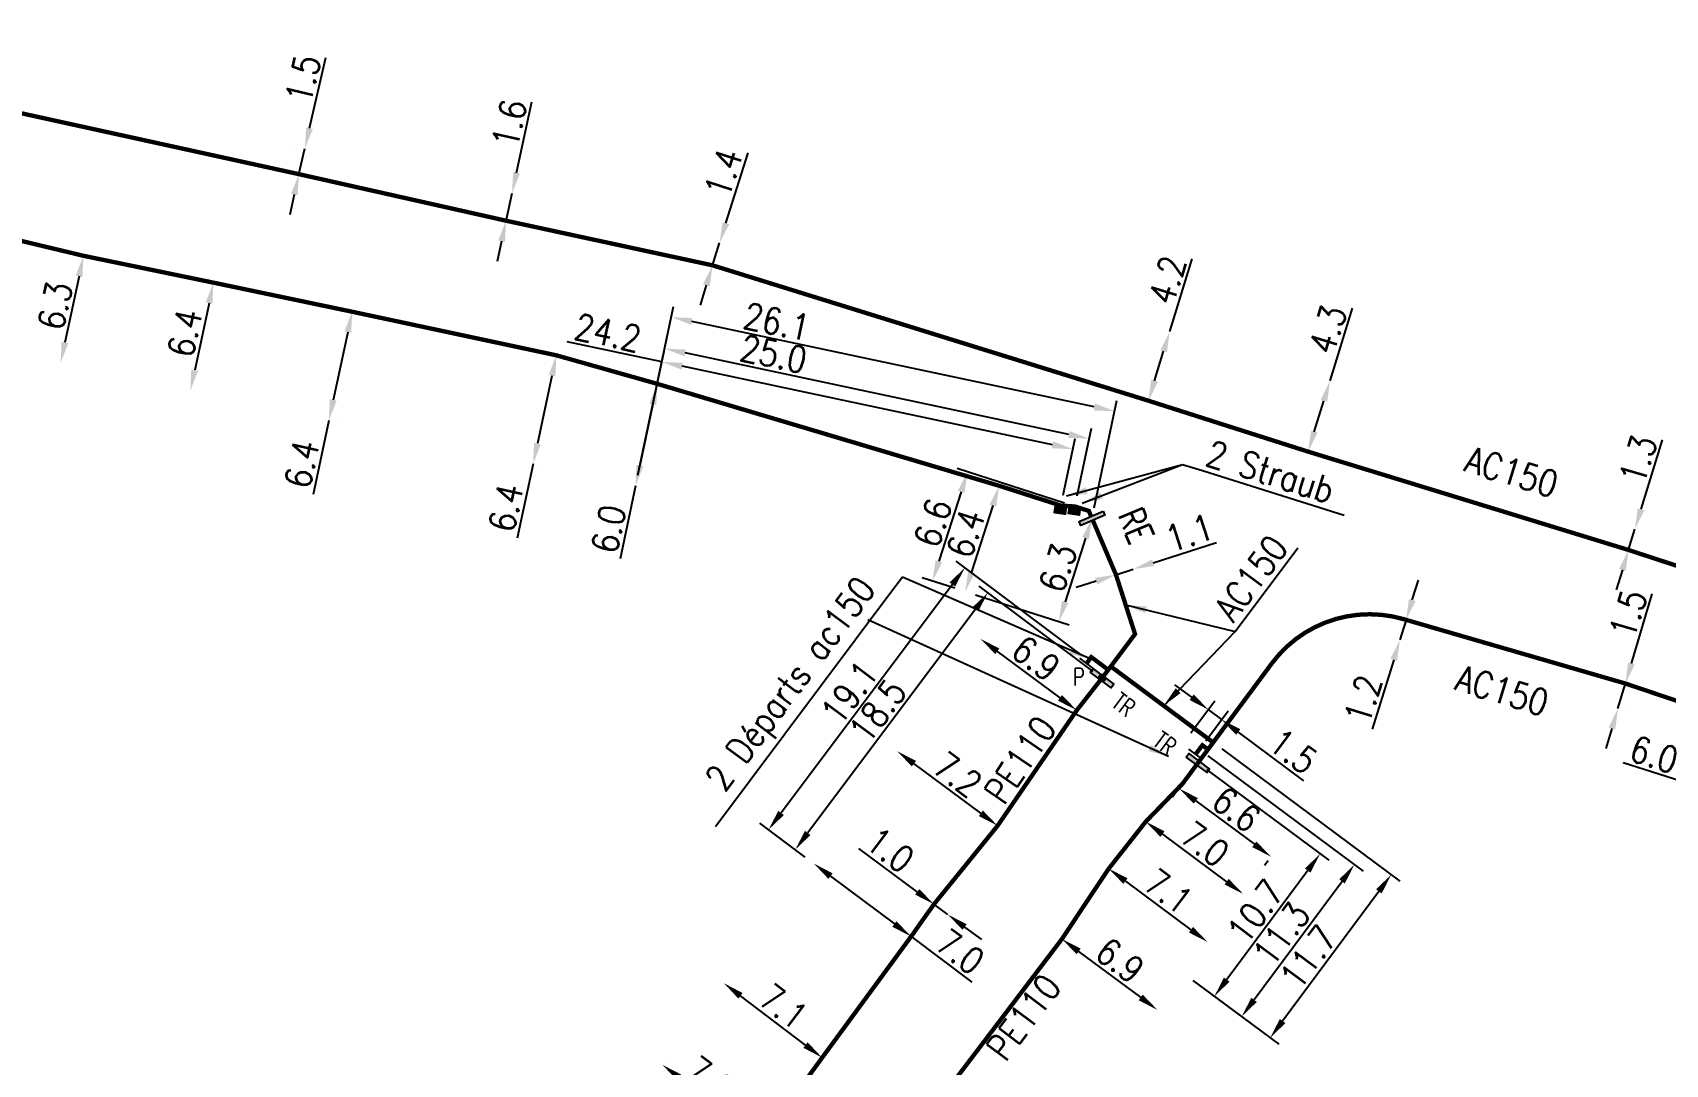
# Model space of a CAD drawing. Header units: millimetres. Extents: x 155997 to 157006, y 121209 to 122008.
# Drawn here: x 156107.5 to 156201.6, y 121775.2 to 121834.6 of the extents above; entities that cross this region are included whole.
import ezdxf
from ezdxf.enums import TextEntityAlignment as Align

# ---------------------------------------------------------------- set-up
doc = ezdxf.new("R2010")
doc.units = ezdxf.units.MM
doc.linetypes.add('L_25_AP', pattern=[2000, 1000, 1000])
doc.linetypes.add('L_25_PE', pattern=[2000, 1000, 1000])
doc.layers.get('0').update_dxf_attribs({"linetype": 'CONTINUOUS'})
for name, color, linetype in [('L_150', 1, 'CONTINUOUS'), ('L_300', 7, 'CONTINUOUS'), ('L_340', 7, 'CONTINUOUS')]:
    doc.layers.add(name, color=color, linetype=linetype)
doc.styles.add('G_ROMANS', font='ROMANS.SHX', dxfattribs={"width": 0.75})
doc.styles.get("Standard").update_dxf_attribs({"font": 'romans.shx', "width": 0.85})
doc.dimstyles.get("Standard").update_dxf_attribs({"dimtxt": 1.5, "dimasz": 1.2, "dimexe": 0.625, "dimexo": 0.625, "dimgap": 0.25, "dimtad": 1, "dimdec": 1, "dimzin": 0, "dimdsep": 46, "dimtxsty": 'Standard', "dimcen": -0.5, "dimadec": 0, "dimazin": 0, "dimtfac": 1, "dimtdec": 1, "dimtmove": 0, "dimatfit": 3, "dimfxl": 0, "dimtolj": 1, "dimtzin": 0, "dimarcsym": 0})

# ---------------------------------------------------------------- blocks, each defined once
blk = doc.blocks.new('*D1060')
at = {"layer": 'L_150', "color": 0, "linetype": 'Continuous', "lineweight": -2, "transparency": 16777216}
for p, q in [((156200.17, 121807.182), (156201.4, 121811.187)), ((156199.451, 121804.84), (156199.818, 121806.035)), ((156198.854, 121805.024), (156198.854, 121805.024)), ((156199.099, 121803.693), (156198.747, 121802.546))]:
    blk.add_line(p, q, dxfattribs=at)
at = {"layer": 'L_150', "color": 0, "linetype": 'Continuous', "transparency": 16777216}
for points in [[(156199.979, 121807.241), (156200.361, 121807.124), (156199.818, 121806.035)], [(156198.908, 121803.752), (156199.29, 121803.634), (156199.451, 121804.84)]]:
    blk.add_solid(points, dxfattribs=at)
at = {"layer": 'L_150', "color": 0, "linetype": 'Continuous', "transparency": 16777216, "insert": (156200.005, 121810.052), "char_height": 1.5, "attachment_point": 5, "rotation": 72.93272}
blk.add_mtext('\\A1;1.3', dxfattribs=at)
blk = doc.blocks.new('*D1063')
at = {"layer": 'L_150', "color": 0, "linetype": 'Continuous', "lineweight": -2, "transparency": 16777216}
for p, q in [((156209.861, 121792.948), (156208.6, 121788.943)), ((156203.256, 121791.28), (156199.144, 121792.574)), ((156202.805, 121789.849), (156203.443, 121791.876)), ((156207.643, 121789.899), (156204.4, 121790.92))]:
    blk.add_line(p, q, dxfattribs=at)
at = {"layer": 'L_150', "color": 0, "linetype": 'Continuous', "transparency": 16777216}
for points in [[(156204.46, 121791.111), (156204.34, 121790.729), (156203.256, 121791.28)], [(156207.703, 121790.09), (156207.583, 121789.708), (156208.788, 121789.539)]]:
    blk.add_solid(points, dxfattribs=at)
at = {"layer": 'L_150', "color": 0, "linetype": 'Continuous', "transparency": 16777216, "insert": (156200.928, 121793.061), "char_height": 1.5, "attachment_point": 5, "rotation": 342.5272}
blk.add_mtext('\\A1;6.0', dxfattribs=at)
blk = doc.blocks.new('*D1066')
at = {"layer": 'L_150', "color": 0, "linetype": 'Continuous', "lineweight": -2, "transparency": 16777216}
for p, q in [((156199.616, 121798.299), (156200.82, 121802.311)), ((156198.84, 121795.713), (156199.271, 121797.15)), ((156199.869, 121796.97), (156199.869, 121796.97)), ((156199.438, 121795.533), (156199.438, 121795.533)), ((156198.495, 121794.564), (156198.15, 121793.414))]:
    blk.add_line(p, q, dxfattribs=at)
at = {"layer": 'L_150', "color": 0, "linetype": 'Continuous', "transparency": 16777216}
for points in [[(156199.424, 121798.356), (156199.807, 121798.241), (156199.271, 121797.15)], [(156198.303, 121794.621), (156198.686, 121794.506), (156198.84, 121795.713)]]:
    blk.add_solid(points, dxfattribs=at)
at = {"layer": 'L_150', "color": 0, "linetype": 'Continuous', "transparency": 16777216, "insert": (156199.433, 121801.167), "char_height": 1.5, "attachment_point": 5, "rotation": 73.29362}
blk.add_mtext('\\A1;1.5', dxfattribs=at)
blk = doc.blocks.new('*D1067')
at = {"layer": 'L_150', "color": 0, "linetype": 'Continuous', "lineweight": -2, "transparency": 16777216}
blk.add_line((156162.842, 121807.393), (156161.619, 121803.584), dxfattribs=at)
at = {"layer": 'L_150', "color": 0, "linetype": 'Continuous', "transparency": 16777216}
for points in [[(156162.652, 121807.454), (156163.033, 121807.332), (156163.209, 121808.535)], [(156161.429, 121803.645), (156161.81, 121803.523), (156161.252, 121802.442)]]:
    blk.add_solid(points, dxfattribs=at)
at = {"layer": 'L_150', "color": 0, "linetype": 'Continuous', "transparency": 16777216, "insert": (156161.279, 121805.794), "char_height": 1.5, "attachment_point": 5, "rotation": 72.1983}
blk.add_mtext('\\A1;6.4', dxfattribs=at)
blk = doc.blocks.new('*D1068')
at = {"layer": 'L_150', "color": 0, "linetype": 'Continuous', "lineweight": -2, "transparency": 16777216}
for p, q in [((156186.997, 121801.961), (156187.353, 121803.107)), ((156186.641, 121800.815), (156186.285, 121799.669)), ((156185.929, 121798.523), (156184.686, 121794.523))]:
    blk.add_line(p, q, dxfattribs=at)
at = {"layer": 'L_150', "color": 0, "linetype": 'Continuous', "transparency": 16777216}
for points in [[(156186.806, 121802.021), (156187.188, 121801.902), (156186.641, 121800.815)], [(156185.738, 121798.583), (156186.12, 121798.464), (156186.285, 121799.669)]]:
    blk.add_solid(points, dxfattribs=at)
at = {"layer": 'L_150', "color": 0, "linetype": 'Continuous', "transparency": 16777216, "insert": (156184.174, 121796.247), "char_height": 1.5, "attachment_point": 5, "rotation": 72.74143}
blk.add_mtext('\\A1;1.2', dxfattribs=at)
blk = doc.blocks.new('*D1069')
at = {"layer": 'L_340', "color": 0, "linetype": 'Continuous', "lineweight": -2, "transparency": 16777216}
for p, q in [((156166.976, 121807.536), (156160.789, 121809.523)), ((156161.017, 121808.189), (156159.733, 121804.19)), ((156160.657, 121802.633), (156158.771, 121803.239))]:
    blk.add_line(p, q, dxfattribs=at)
at = {"layer": 'L_340', "color": 0, "linetype": 'Continuous', "transparency": 16777216}
for points in [[(156160.827, 121808.25), (156161.207, 121808.128), (156161.384, 121809.332)], [(156159.542, 121804.251), (156159.923, 121804.129), (156159.366, 121803.048)]]:
    blk.add_solid(points, dxfattribs=at)
at = {"layer": 'L_340', "color": 0, "linetype": 'Continuous', "transparency": 16777216, "insert": (156159.392, 121806.4), "char_height": 1.5, "attachment_point": 5, "rotation": 72.1983}
blk.add_mtext('\\A1;6.6', dxfattribs=at)
blk = doc.blocks.new('*D1070')
at = {"layer": 'L_340', "color": 0, "linetype": 'Continuous', "lineweight": -2, "transparency": 16777216}
for p, q in [((156168.184, 121805.52), (156167.007, 121801.855)), ((156161.848, 121802.251), (156167.235, 121800.521))]:
    blk.add_line(p, q, dxfattribs=at)
at = {"layer": 'L_340', "color": 0, "linetype": 'Continuous', "transparency": 16777216}
for points in [[(156167.993, 121805.581), (156168.374, 121805.459), (156168.55, 121806.663)], [(156166.816, 121801.916), (156167.197, 121801.793), (156166.64, 121800.712)]]:
    blk.add_solid(points, dxfattribs=at)
at = {"layer": 'L_340', "color": 0, "linetype": 'Continuous', "transparency": 16777216, "insert": (156166.584, 121803.808), "char_height": 1.5, "attachment_point": 5, "rotation": 72.1983}
blk.add_mtext('\\A1;6.3', dxfattribs=at)
blk = doc.blocks.new('L_340_20')
at = {"linetype": 'Continuous'}
blk.add_hatch(color=0, dxfattribs=at).paths.add_polyline_path([(0.125, 0.75), (-0.125, 0.75), (-0.125, -0.75), (0.125, -0.75)])
at = {"color": 0, "linetype": 'Continuous'}
blk.add_lwpolyline([(-0.125, 0.75), (0.125, 0.75), (0.125, -0.75), (-0.125, -0.75)], close=True, dxfattribs=at)
at = {"color": 0, "linetype": 'Continuous', "width": 0.75}
for tag, height, flags, p in [('RE', 1, 8, (0, 1.867)), ('DEF_LEG', 1.2, 3, (0, -5)), ('DEF_COUP', 1.2, 3, (0, -7.5)), ('DEF_TYPE', 1.2, 3, (0, -10))]:
    blk.add_attdef(tag, text='', height=height, dxfattribs=dict(at, flags=flags)).set_placement(p, align=Align.MIDDLE)
blk = doc.blocks.new('*D1071')
at = {"layer": 'L_150', "color": 0, "linetype": 'Continuous', "lineweight": -2, "transparency": 16777216}
for p, q in [((156143.264, 121813.233), (156142.516, 121809.712)), ((156142.267, 121808.538), (156141.372, 121804.321))]:
    blk.add_line(p, q, dxfattribs=at)
at = {"layer": 'L_150', "color": 0, "linetype": 'Continuous', "transparency": 16777216}
for points in [[(156143.068, 121813.275), (156143.459, 121813.192), (156143.513, 121814.407)], [(156142.321, 121809.753), (156142.712, 121809.67), (156142.267, 121808.538)]]:
    blk.add_solid(points, dxfattribs=at)
at = {"layer": 'L_150', "color": 0, "linetype": 'Continuous', "transparency": 16777216, "insert": (156140.717, 121806.05), "char_height": 1.5, "attachment_point": 5, "rotation": 78.01529}
blk.add_mtext('\\A1;6.0', dxfattribs=at)
blk = doc.blocks.new('*D1072')
at = {"layer": 'L_150', "color": 0, "linetype": 'Continuous', "lineweight": -2, "transparency": 16777216}
for p, q in [((156138.313, 121815.919), (156138.313, 121815.919)), ((156137.45, 121814.876), (156136.613, 121810.965)), ((156136.362, 121809.792), (156135.447, 121805.517)), ((156136.973, 121809.661), (156136.973, 121809.661))]:
    blk.add_line(p, q, dxfattribs=at)
at = {"layer": 'L_150', "color": 0, "linetype": 'Continuous', "transparency": 16777216}
for points in [[(156137.255, 121814.918), (156137.646, 121814.835), (156137.702, 121816.05)], [(156136.418, 121811.007), (156136.809, 121810.923), (156136.362, 121809.792)]]:
    blk.add_solid(points, dxfattribs=at)
at = {"layer": 'L_150', "color": 0, "linetype": 'Continuous', "transparency": 16777216, "insert": (156134.801, 121807.277), "char_height": 1.5, "attachment_point": 5, "rotation": 77.91865}
blk.add_mtext('\\A1;6.4', dxfattribs=at)
blk = doc.blocks.new('*D1073')
at = {"layer": 'L_150', "color": 0, "linetype": 'Continuous', "lineweight": -2, "transparency": 16777216}
for p, q in [((156126.553, 121818.429), (156126.553, 121818.429)), ((156125.691, 121817.386), (156124.854, 121813.475)), ((156124.603, 121812.301), (156123.688, 121808.027)), ((156125.214, 121812.171), (156125.214, 121812.171))]:
    blk.add_line(p, q, dxfattribs=at)
at = {"layer": 'L_150', "color": 0, "linetype": 'Continuous', "transparency": 16777216}
for points in [[(156125.495, 121817.428), (156125.886, 121817.344), (156125.942, 121818.56)], [(156124.658, 121813.517), (156125.049, 121813.433), (156124.603, 121812.301)]]:
    blk.add_solid(points, dxfattribs=at)
at = {"layer": 'L_150', "color": 0, "linetype": 'Continuous', "transparency": 16777216, "insert": (156123.042, 121809.787), "char_height": 1.5, "attachment_point": 5, "rotation": 77.92145}
blk.add_mtext('\\A1;6.4', dxfattribs=at)
blk = doc.blocks.new('*D1074')
at = {"layer": 'L_150', "color": 0, "linetype": 'Continuous', "lineweight": -2, "transparency": 16777216}
blk.add_line((156117.701, 121819.062), (156116.875, 121815.199), dxfattribs=at)
at = {"layer": 'L_150', "color": 0, "linetype": 'Continuous', "transparency": 16777216}
for points in [[(156117.506, 121819.103), (156117.897, 121819.02), (156117.952, 121820.235)], [(156116.679, 121815.241), (156117.07, 121815.157), (156116.623, 121814.026)]]:
    blk.add_solid(points, dxfattribs=at)
at = {"layer": 'L_150', "color": 0, "linetype": 'Continuous', "transparency": 16777216, "insert": (156116.31, 121817.34), "char_height": 1.5, "attachment_point": 5, "rotation": 77.91925}
blk.add_mtext('\\A1;6.4', dxfattribs=at)
blk = doc.blocks.new('*D1076')
at = {"layer": 'L_150', "color": 0, "linetype": 'Continuous', "lineweight": -2, "transparency": 16777216}
blk.add_line((156110.217, 121820.607), (156109.403, 121816.793), dxfattribs=at)
at = {"layer": 'L_150', "color": 0, "linetype": 'Continuous', "transparency": 16777216}
for points in [[(156110.021, 121820.649), (156110.412, 121820.566), (156110.467, 121821.781)], [(156109.207, 121816.835), (156109.598, 121816.752), (156109.152, 121815.62)]]:
    blk.add_solid(points, dxfattribs=at)
at = {"layer": 'L_150', "color": 0, "linetype": 'Continuous', "transparency": 16777216, "insert": (156108.832, 121818.909), "char_height": 1.5, "attachment_point": 5, "rotation": 77.95331}
blk.add_mtext('\\A1;6.3', dxfattribs=at)
blk = doc.blocks.new('*D1122')
at = {"layer": 'L_150', "color": 0, "linetype": 'Continuous', "lineweight": -2, "transparency": 16777216}
for p, q in [((156153.492, 121786.061), (156157.173, 121783.302)), ((156158.133, 121782.582), (156161.63, 121779.96))]:
    blk.add_line(p, q, dxfattribs=at)
at = {"layer": 'L_150', "color": 0, "linetype": 'Continuous', "transparency": 16777216}
for points in [[(156153.612, 121786.221), (156153.372, 121785.901), (156152.532, 121786.781)], [(156157.293, 121783.462), (156157.053, 121783.142), (156158.133, 121782.582)]]:
    blk.add_solid(points, dxfattribs=at)
at = {"layer": 'L_150', "color": 0, "linetype": 'Continuous', "transparency": 16777216, "insert": (156160.961, 121781.711), "char_height": 1.5, "attachment_point": 5, "rotation": 323.14042}
blk.add_mtext('\\A1;7.0', dxfattribs=at)
blk = doc.blocks.new('*D1123')
at = {"layer": 'L_150', "color": 0, "linetype": 'Continuous', "lineweight": -2, "transparency": 16777216}
blk.add_line((156162.151, 121789.675), (156158.296, 121792.535), dxfattribs=at)
at = {"layer": 'L_150', "color": 0, "linetype": 'Continuous', "transparency": 16777216}
for points in [[(156158.415, 121792.696), (156158.177, 121792.375), (156157.332, 121793.25)], [(156162.27, 121789.836), (156162.032, 121789.515), (156163.114, 121788.96)]]:
    blk.add_solid(points, dxfattribs=at)
at = {"layer": 'L_150', "color": 0, "linetype": 'Continuous', "transparency": 16777216, "insert": (156160.819, 121791.908), "char_height": 1.5, "attachment_point": 5, "rotation": 323.42519}
blk.add_mtext('\\A1;7.2', dxfattribs=at)
blk = doc.blocks.new('*D1124')
at = {"layer": 'L_150', "color": 0, "linetype": 'Continuous', "lineweight": -2, "transparency": 16777216}
blk.add_line((156167.782, 121781.723), (156171.355, 121779.07), dxfattribs=at)
at = {"layer": 'L_150', "color": 0, "linetype": 'Continuous', "transparency": 16777216}
for points in [[(156167.902, 121781.883), (156167.663, 121781.562), (156166.819, 121782.438)], [(156171.475, 121779.231), (156171.236, 121778.909), (156172.319, 121778.355)]]:
    blk.add_solid(points, dxfattribs=at)
at = {"layer": 'L_150', "color": 0, "linetype": 'Continuous', "transparency": 16777216, "insert": (156170.165, 121781.199), "char_height": 1.5, "attachment_point": 5, "rotation": 323.41072}
blk.add_mtext('\\A1;6.9', dxfattribs=at)
blk = doc.blocks.new('*D1133')
at = {"layer": 'L_150', "color": 0, "linetype": 'Continuous', "lineweight": -2, "transparency": 16777216}
blk.add_line((156170.477, 121785.773), (156174.252, 121782.972), dxfattribs=at)
at = {"layer": 'L_150', "color": 0, "linetype": 'Continuous', "transparency": 16777216}
for points in [[(156170.597, 121785.934), (156170.358, 121785.613), (156169.514, 121786.488)], [(156174.371, 121783.133), (156174.133, 121782.812), (156175.215, 121782.257)]]:
    blk.add_solid(points, dxfattribs=at)
at = {"layer": 'L_150', "color": 0, "linetype": 'Continuous', "transparency": 16777216, "insert": (156172.961, 121785.176), "char_height": 1.5, "attachment_point": 5, "rotation": 323.42235}
blk.add_mtext('\\A1;7.1', dxfattribs=at)
blk = doc.blocks.new('*D1134')
at = {"layer": 'L_340', "color": 0, "linetype": 'Continuous', "lineweight": -2, "transparency": 16777216}
for p, q in [((156175.15, 121792.196), (156182.191, 121786.971)), ((156180.974, 121786.38), (156176.313, 121780.1)), ((156174.36, 121780.055), (156176.1, 121778.764))]:
    blk.add_line(p, q, dxfattribs=at)
at = {"layer": 'L_340', "color": 0, "linetype": 'Continuous', "transparency": 16777216}
for points in [[(156180.813, 121786.499), (156181.134, 121786.261), (156181.689, 121787.343)], [(156176.152, 121780.219), (156176.473, 121779.981), (156175.598, 121779.136)]]:
    blk.add_solid(points, dxfattribs=at)
at = {"layer": 'L_340', "color": 0, "linetype": 'Continuous', "transparency": 16777216, "insert": (156177.983, 121784.028), "char_height": 1.5, "attachment_point": 5, "rotation": 53.41658}
blk.add_mtext('\\A1;10.7', dxfattribs=at)
blk = doc.blocks.new('*D1135')
at = {"layer": 'L_150', "color": 0, "linetype": 'Continuous', "lineweight": -2, "transparency": 16777216}
blk.add_line((156166.71, 121796.323), (156163.096, 121799.005), dxfattribs=at)
at = {"layer": 'L_150', "color": 0, "linetype": 'Continuous', "transparency": 16777216}
for points in [[(156163.215, 121799.165), (156162.977, 121798.844), (156162.133, 121799.72)], [(156166.829, 121796.484), (156166.591, 121796.163), (156167.674, 121795.608)]]:
    blk.add_solid(points, dxfattribs=at)
at = {"layer": 'L_150', "color": 0, "linetype": 'Continuous', "transparency": 16777216, "insert": (156165.327, 121798.595), "char_height": 1.5, "attachment_point": 5, "rotation": 323.42519}
blk.add_mtext('\\A1;6.9', dxfattribs=at)
blk = doc.blocks.new('*D1136')
at = {"layer": 'L_340', "color": 0, "linetype": 'Continuous', "lineweight": -2, "transparency": 16777216}
for p, q in [((156168.628, 121797.835), (156162.059, 121802.76)), ((156161.839, 121801.425), (156152.181, 121788.543)), ((156152.032, 121787.156), (156150.961, 121787.958))]:
    blk.add_line(p, q, dxfattribs=at)
at = {"layer": 'L_340', "color": 0, "linetype": 'Continuous', "transparency": 16777216}
for points in [[(156161.679, 121801.545), (156161.999, 121801.305), (156162.559, 121802.385)], [(156152.021, 121788.663), (156152.341, 121788.424), (156151.462, 121787.583)]]:
    blk.add_solid(points, dxfattribs=at)
at = {"layer": 'L_340', "color": 0, "linetype": 'Continuous', "transparency": 16777216, "insert": (156156.21, 121795.584), "char_height": 1.5, "attachment_point": 5, "rotation": 53.14042}
blk.add_mtext('\\A1;18.5', dxfattribs=at)
blk = doc.blocks.new('*D1137')
at = {"layer": 'L_150', "color": 0, "linetype": 'Continuous', "lineweight": -2, "transparency": 16777216}
for p, q in [((156158.486, 121785.155), (156155.124, 121787.654)), ((156160.252, 121783.843), (156159.449, 121784.439)), ((156161.215, 121783.127), (156162.178, 121782.411))]:
    blk.add_line(p, q, dxfattribs=at)
at = {"layer": 'L_150', "color": 0, "linetype": 'Continuous', "transparency": 16777216}
for points in [[(156158.606, 121785.315), (156158.367, 121784.994), (156159.449, 121784.439)], [(156161.334, 121783.287), (156161.096, 121782.966), (156160.252, 121783.843)]]:
    blk.add_solid(points, dxfattribs=at)
at = {"layer": 'L_150', "color": 0, "linetype": 'Continuous', "transparency": 16777216, "insert": (156156.92, 121787.565), "char_height": 1.5, "attachment_point": 5, "rotation": 323.37677}
blk.add_mtext('\\A1;1.0', dxfattribs=at)
blk = doc.blocks.new('*D1138')
at = {"layer": 'L_150', "color": 0, "linetype": 'Continuous', "lineweight": -2, "transparency": 16777216}
for p, q in [((156176.032, 121793.384), (156186.289, 121785.771)), ((156185.072, 121785.18), (156179.529, 121777.713)), ((156174.36, 121780.055), (156179.316, 121776.376))]:
    blk.add_line(p, q, dxfattribs=at)
at = {"layer": 'L_150', "color": 0, "linetype": 'Continuous', "transparency": 16777216}
for points in [[(156184.912, 121785.3), (156185.233, 121785.061), (156185.787, 121786.144)], [(156179.369, 121777.832), (156179.69, 121777.593), (156178.814, 121776.749)]]:
    blk.add_solid(points, dxfattribs=at)
at = {"layer": 'L_150', "color": 0, "linetype": 'Continuous', "transparency": 16777216, "insert": (156181.018, 121781.397), "char_height": 1.5, "attachment_point": 5, "rotation": 53.41658}
blk.add_mtext('\\A1;11.7', dxfattribs=at)
blk = doc.blocks.new('L_340_19')
at = {"linetype": 'Continuous'}
blk.add_hatch(color=0, dxfattribs=at).paths.add_polyline_path([(0.125, 0.75), (-0.125, 0.75), (-0.125, -0.75), (0.125, -0.75)])
at = {"color": 0, "linetype": 'Continuous'}
blk.add_lwpolyline([(-0.125, 0.75), (0.125, 0.75), (0.125, -0.75), (-0.125, -0.75)], close=True, dxfattribs=at)
at = {"color": 0, "linetype": 'Continuous', "width": 0.75}
for tag, height, flags, p in [('TR', 1, 8, (0, 1.981)), ('DEF_LEG', 1.2, 3, (0, -5)), ('DEF_COUP', 1.2, 3, (0, -7.5)), ('DEF_TYPE', 1.2, 3, (0, -10))]:
    blk.add_attdef(tag, text='', height=height, dxfattribs=dict(at, flags=flags)).set_placement(p, align=Align.MIDDLE)
blk = doc.blocks.new('*D1140')
at = {"layer": 'L_340', "color": 0, "linetype": 'Continuous', "lineweight": -2, "transparency": 16777216}
for p, q in [((156167.861, 121798.844), (156160.73, 121804.19)), ((156160.51, 121802.855), (156150.644, 121789.696)), ((156152.032, 121787.156), (156149.425, 121789.111))]:
    blk.add_line(p, q, dxfattribs=at)
at = {"layer": 'L_340', "color": 0, "linetype": 'Continuous', "transparency": 16777216}
for points in [[(156160.35, 121802.975), (156160.67, 121802.735), (156161.23, 121803.815)], [(156150.484, 121789.816), (156150.804, 121789.576), (156149.925, 121788.736)]]:
    blk.add_solid(points, dxfattribs=at)
at = {"layer": 'L_340', "color": 0, "linetype": 'Continuous', "transparency": 16777216, "insert": (156154.595, 121796.633), "char_height": 1.5, "attachment_point": 5, "rotation": 53.14042}
blk.add_mtext('\\A1;19.1', dxfattribs=at)
blk = doc.blocks.new('L_340_07')
at = {"color": 0, "linetype": 'Continuous', "const_width": 0.25, "flags": 128}
blk.add_lwpolyline([(0, 0), (0.35, 0)], dxfattribs=at)
at = {"color": 0, "linetype": 'Continuous', "flags": 128}
blk.add_lwpolyline([(0.35, -0.5), (0.35, 0.5)], dxfattribs=at)
at = {"color": 0, "linetype": 'Continuous', "width": 0.75, "flags": 3}
for tag, p in [('DEF_LEG', (0.723, -3.465)), ('DEF_COUP', (0.723, -5.965)), ('DEF_TYPE', (0.723, -8.465))]:
    blk.add_attdef(tag, text='', height=1.2, dxfattribs=at).set_placement(p, align=Align.MIDDLE)
blk = doc.blocks.new('*D1142')
at = {"layer": 'L_340', "color": 0, "linetype": 'Continuous', "lineweight": -2, "transparency": 16777216}
for p, q in [((156175.229, 121792.983), (156184.168, 121786.349)), ((156182.951, 121785.758), (156177.885, 121778.933)), ((156174.36, 121780.055), (156177.672, 121777.597))]:
    blk.add_line(p, q, dxfattribs=at)
at = {"layer": 'L_340', "color": 0, "linetype": 'Continuous', "transparency": 16777216}
for points in [[(156182.79, 121785.877), (156183.111, 121785.638), (156183.666, 121786.721)], [(156177.725, 121779.052), (156178.046, 121778.814), (156177.17, 121777.969)]]:
    blk.add_solid(points, dxfattribs=at)
at = {"layer": 'L_340', "color": 0, "linetype": 'Continuous', "transparency": 16777216, "insert": (156179.464, 121782.738), "char_height": 1.5, "attachment_point": 5, "rotation": 53.41658}
blk.add_mtext('\\A1;11.3', dxfattribs=at)
blk = doc.blocks.new('*D1146')
at = {"layer": 'L_150', "color": 0, "linetype": 'Continuous', "lineweight": -2, "transparency": 16777216}
for p, q in [((156135.407, 121826.557), (156136.299, 121830.65)), ((156134.806, 121823.801), (156135.151, 121825.384)), ((156134.55, 121822.629), (156134.295, 121821.456))]:
    blk.add_line(p, q, dxfattribs=at)
at = {"layer": 'L_150', "color": 0, "linetype": 'Continuous', "transparency": 16777216}
for points in [[(156135.211, 121826.599), (156135.602, 121826.514), (156135.151, 121825.384)], [(156134.355, 121822.671), (156134.746, 121822.586), (156134.806, 121823.801)]]:
    blk.add_solid(points, dxfattribs=at)
at = {"layer": 'L_150', "color": 0, "linetype": 'Continuous', "transparency": 16777216, "insert": (156135.004, 121829.402), "char_height": 1.5, "attachment_point": 5, "rotation": 77.70102}
blk.add_mtext('\\A1;1.6', dxfattribs=at)
blk = doc.blocks.new('*D1147')
at = {"layer": 'L_150', "color": 0, "linetype": 'Continuous', "lineweight": -2, "transparency": 16777216}
for p, q in [((156123.486, 121829.123), (156124.423, 121833.206)), ((156122.609, 121828.093), (156122.609, 121828.093)), ((156122.88, 121826.481), (156123.218, 121827.953)), ((156122.271, 121826.621), (156122.271, 121826.621)), ((156122.612, 121825.312), (156122.344, 121824.142))]:
    blk.add_line(p, q, dxfattribs=at)
at = {"layer": 'L_150', "color": 0, "linetype": 'Continuous', "transparency": 16777216}
for points in [[(156123.291, 121829.167), (156123.681, 121829.078), (156123.218, 121827.953)], [(156122.417, 121825.356), (156122.807, 121825.267), (156122.88, 121826.481)]]:
    blk.add_solid(points, dxfattribs=at)
at = {"layer": 'L_150', "color": 0, "linetype": 'Continuous', "transparency": 16777216, "insert": (156123.114, 121831.973), "char_height": 1.5, "attachment_point": 5, "rotation": 77.08042}
blk.add_mtext('\\A1;1.5', dxfattribs=at)
blk = doc.blocks.new('*D1148')
at = {"layer": 'L_150', "color": 0, "linetype": 'Continuous', "lineweight": -2, "transparency": 16777216}
for p, q in [((156173.03, 121817.431), (156174.316, 121821.609)), ((156172.154, 121814.583), (156172.677, 121816.284))]:
    blk.add_line(p, q, dxfattribs=at)
at = {"layer": 'L_150', "color": 0, "linetype": 'Continuous', "transparency": 16777216}
for points in [[(156172.486, 121816.343), (156172.868, 121816.225), (156173.03, 121817.431)], [(156171.962, 121814.641), (156172.345, 121814.524), (156171.8, 121813.436)]]:
    blk.add_solid(points, dxfattribs=at)
at = {"layer": 'L_150', "color": 0, "linetype": 'Continuous', "transparency": 16777216, "insert": (156172.894, 121820.387), "char_height": 1.5, "attachment_point": 5, "rotation": 72.8902}
blk.add_mtext('\\A1;4.2', dxfattribs=at)
blk = doc.blocks.new('*D1149')
at = {"layer": 'L_150', "color": 0, "linetype": 'Continuous', "lineweight": -2, "transparency": 16777216}
for p, q in [((156147.466, 121823.663), (156148.743, 121827.717)), ((156146.7, 121821.231), (156147.106, 121822.519)), ((156146.34, 121820.086), (156145.979, 121818.942))]:
    blk.add_line(p, q, dxfattribs=at)
at = {"layer": 'L_150', "color": 0, "linetype": 'Continuous', "transparency": 16777216}
for points in [[(156147.275, 121823.723), (156147.657, 121823.603), (156147.106, 121822.519)], [(156146.149, 121820.146), (156146.531, 121820.026), (156146.7, 121821.231)]]:
    blk.add_solid(points, dxfattribs=at)
at = {"layer": 'L_150', "color": 0, "linetype": 'Continuous', "transparency": 16777216, "insert": (156147.331, 121826.563), "char_height": 1.5, "attachment_point": 5, "rotation": 72.51972}
blk.add_mtext('\\A1;1.4', dxfattribs=at)
blk = doc.blocks.new('*D1152')
at = {"layer": 'L_150', "color": 0, "linetype": 'Continuous', "lineweight": -2, "transparency": 16777216}
for p, q in [((156173.389, 121790.872), (156173.192, 121790.606)), ((156174.528, 121790.393), (156177.901, 121787.89)), ((156178.689, 121786.939), (156178.492, 121786.673))]:
    blk.add_line(p, q, dxfattribs=at)
at = {"layer": 'L_150', "color": 0, "linetype": 'Continuous', "transparency": 16777216}
for points in [[(156174.647, 121790.553), (156174.409, 121790.232), (156173.564, 121791.108)], [(156178.02, 121788.05), (156177.782, 121787.729), (156178.864, 121787.175)]]:
    blk.add_solid(points, dxfattribs=at)
at = {"layer": 'L_150', "color": 0, "linetype": 'Continuous', "transparency": 16777216, "insert": (156176.862, 121789.906), "char_height": 1.5, "attachment_point": 5, "rotation": 323.42235}
blk.add_mtext('\\A1;6.6', dxfattribs=at)
blk = doc.blocks.new('*D1153')
at = {"layer": 'L_340', "color": 0, "linetype": 'Continuous', "lineweight": -2, "transparency": 16777216}
for p, q in [((156174.292, 121796.362), (156173.331, 121797.081)), ((156174.249, 121794.301), (156175.627, 121796.144)), ((156175.253, 121795.643), (156176.013, 121795.074)), ((156175.102, 121793.856), (156176.388, 121795.575)), ((156176.974, 121794.356), (156180.729, 121791.546))]:
    blk.add_line(p, q, dxfattribs=at)
at = {"layer": 'L_340', "color": 0, "linetype": 'Continuous', "transparency": 16777216}
for points in [[(156174.412, 121796.522), (156174.172, 121796.202), (156175.253, 121795.643)], [(156177.094, 121794.516), (156176.854, 121794.195), (156176.013, 121795.074)]]:
    blk.add_solid(points, dxfattribs=at)
at = {"layer": 'L_340', "color": 0, "linetype": 'Continuous', "transparency": 16777216, "insert": (156180.131, 121793.242), "char_height": 1.5, "attachment_point": 5, "rotation": 323.198}
blk.add_mtext('\\A1;1.5', dxfattribs=at)
blk = doc.blocks.new('*D1154')
at = {"layer": 'L_150', "color": 0, "linetype": 'Continuous', "lineweight": -2, "transparency": 16777216}
for p, q in [((156172.073, 121804.104), (156175.714, 121805.275)), ((156169.931, 121803.416), (156170.931, 121803.737)), ((156168.788, 121803.049), (156167.646, 121802.681))]:
    blk.add_line(p, q, dxfattribs=at)
at = {"layer": 'L_150', "color": 0, "linetype": 'Continuous', "transparency": 16777216}
for points in [[(156172.012, 121804.295), (156172.134, 121803.914), (156170.931, 121803.737)], [(156168.727, 121803.239), (156168.85, 121802.858), (156169.931, 121803.416)]]:
    blk.add_solid(points, dxfattribs=at)
at = {"layer": 'L_150', "color": 0, "linetype": 'Continuous', "transparency": 16777216, "insert": (156174.159, 121805.825), "char_height": 1.5, "attachment_point": 5, "rotation": 17.82114}
blk.add_mtext('\\A1;1.1', dxfattribs=at)
blk = doc.blocks.new('*D1155')
at = {"layer": 'L_340', "color": 0, "linetype": 'Continuous', "lineweight": -2, "transparency": 16777216}
for p, q in [((156143.781, 121815.671), (156138.317, 121816.83)), ((156142.397, 121809.149), (156143.911, 121816.282)), ((156166.28, 121810.895), (156144.955, 121815.421)), ((156166.893, 121808.005), (156167.583, 121811.257))]:
    blk.add_line(p, q, dxfattribs=at)
at = {"layer": 'L_340', "color": 0, "linetype": 'Continuous', "transparency": 16777216}
for points in [[(156144.996, 121815.617), (156144.913, 121815.226), (156143.781, 121815.671)], [(156166.321, 121811.09), (156166.238, 121810.699), (156167.454, 121810.645)]]:
    blk.add_solid(points, dxfattribs=at)
at = {"layer": 'L_340', "color": 0, "linetype": 'Continuous', "transparency": 16777216, "insert": (156140.67, 121817.353), "char_height": 1.5, "attachment_point": 5, "rotation": 348.01529}
blk.add_mtext('\\A1;24.2', dxfattribs=at)
blk = doc.blocks.new('*D1156')
at = {"layer": 'L_340', "color": 0, "linetype": 'Continuous', "lineweight": -2, "transparency": 16777216}
for p, q in [((156142.397, 121809.149), (156144.458, 121818.858)), ((156168.685, 121813.076), (156145.502, 121817.998)), ((156168.68, 121807.274), (156169.989, 121813.439))]:
    blk.add_line(p, q, dxfattribs=at)
at = {"layer": 'L_340', "color": 0, "linetype": 'Continuous', "transparency": 16777216}
for points in [[(156145.543, 121818.193), (156145.46, 121817.802), (156144.328, 121818.247)], [(156168.727, 121813.272), (156168.644, 121812.881), (156169.859, 121812.827)]]:
    blk.add_solid(points, dxfattribs=at)
at = {"layer": 'L_340', "color": 0, "linetype": 'Continuous', "transparency": 16777216, "insert": (156150.4, 121817.98), "char_height": 1.5, "attachment_point": 5, "rotation": 348.01529}
blk.add_mtext('\\A1;26.1', dxfattribs=at)
blk = doc.blocks.new('L_340_02')
at = {"color": 0, "linetype": 'Continuous'}
blk.add_solid([(-0.75, 0.25), (0.75, 0.25), (-0.75, -0.25), (0.75, -0.25)], dxfattribs=at)
at = {"color": 0, "linetype": 'Continuous', "width": 0.75, "flags": 3}
for tag, p in [('DEF_LEG', (0, -4.75)), ('DEF_TYPE', (0, -6.75))]:
    blk.add_attdef(tag, text='', height=1.2, dxfattribs=at).set_placement(p, align=Align.MIDDLE)
blk = doc.blocks.new('*D1209')
at = {"layer": 'L_150', "color": 0, "linetype": 'Continuous', "lineweight": -2, "transparency": 16777216}
for p, q in [((156144.183, 121775.692), (156144.183, 121775.692)), ((156148.613, 121771.597), (156144.769, 121774.473))]:
    blk.add_line(p, q, dxfattribs=at)
at = {"layer": 'L_150', "color": 0, "linetype": 'Continuous', "transparency": 16777216}
for points in [[(156144.889, 121774.633), (156144.65, 121774.313), (156143.809, 121775.192)], [(156148.733, 121771.757), (156148.493, 121771.437), (156149.574, 121770.878)]]:
    blk.add_solid(points, dxfattribs=at)
at = {"layer": 'L_150', "color": 0, "linetype": 'Continuous', "transparency": 16777216, "insert": (156146.56, 121774.382), "char_height": 1.5, "attachment_point": 5, "rotation": 323.19684}
blk.add_mtext('\\A1;7.2', dxfattribs=at)
blk = doc.blocks.new('*D1210')
at = {"layer": 'L_150', "color": 0, "linetype": 'Continuous', "lineweight": -2, "transparency": 16777216}
blk.add_line((156172.611, 121788.48), (156176.305, 121785.739), dxfattribs=at)
at = {"layer": 'L_150', "color": 0, "linetype": 'Continuous', "transparency": 16777216}
for points in [[(156172.73, 121788.641), (156172.491, 121788.319), (156171.647, 121789.195)], [(156176.424, 121785.899), (156176.185, 121785.578), (156177.268, 121785.024)]]:
    blk.add_solid(points, dxfattribs=at)
at = {"layer": 'L_150', "color": 0, "linetype": 'Continuous', "transparency": 16777216, "insert": (156175.053, 121787.912), "char_height": 1.5, "attachment_point": 5, "rotation": 323.42235}
blk.add_mtext('\\A1;7.0', dxfattribs=at)
blk = doc.blocks.new('*D1225')
at = {"layer": 'L_150', "color": 0, "linetype": 'Continuous', "lineweight": -2, "transparency": 16777216}
blk.add_line((156152.053, 121776.329), (156148.307, 121779.167), dxfattribs=at)
at = {"layer": 'L_150', "color": 0, "linetype": 'Continuous', "transparency": 16777216}
for points in [[(156148.428, 121779.326), (156148.186, 121779.008), (156147.351, 121779.892)], [(156152.174, 121776.488), (156151.933, 121776.169), (156153.01, 121775.604)]]:
    blk.add_solid(points, dxfattribs=at)
at = {"layer": 'L_150', "color": 0, "linetype": 'Continuous', "transparency": 16777216, "insert": (156150.784, 121778.545), "char_height": 1.5, "attachment_point": 5, "rotation": 322.85264}
blk.add_mtext('\\A1;7.1', dxfattribs=at)
blk = doc.blocks.new('*D1229')
at = {"layer": 'L_150', "color": 0, "linetype": 'Continuous', "lineweight": -2, "transparency": 16777216}
for p, q in [((156182.262, 121814.582), (156183.553, 121818.758)), ((156181.355, 121811.649), (156181.907, 121813.435))]:
    blk.add_line(p, q, dxfattribs=at)
at = {"layer": 'L_150', "color": 0, "linetype": 'Continuous', "transparency": 16777216}
for points in [[(156181.716, 121813.494), (156182.098, 121813.376), (156182.262, 121814.582)], [(156181.164, 121811.708), (156181.546, 121811.589), (156181, 121810.502)]]:
    blk.add_solid(points, dxfattribs=at)
at = {"layer": 'L_150', "color": 0, "linetype": 'Continuous', "transparency": 16777216, "insert": (156182.129, 121817.538), "char_height": 1.5, "attachment_point": 5, "rotation": 72.82171}
blk.add_mtext('\\A1;4.3', dxfattribs=at)
blk = doc.blocks.new('*D1231')
at = {"layer": 'L_340', "color": 0, "linetype": 'Continuous', "lineweight": -2, "transparency": 16777216}
for p, q in [((156142.397, 121809.149), (156144.073, 121817.046)), ((156167.225, 121811.493), (156145.117, 121816.186)), ((156167.701, 121807.956), (156168.528, 121811.855))]:
    blk.add_line(p, q, dxfattribs=at)
at = {"layer": 'L_340', "color": 0, "linetype": 'Continuous', "transparency": 16777216}
for points in [[(156145.159, 121816.381), (156145.076, 121815.99), (156143.943, 121816.435)], [(156167.266, 121811.688), (156167.183, 121811.297), (156168.398, 121811.244)]]:
    blk.add_solid(points, dxfattribs=at)
at = {"layer": 'L_340', "color": 0, "linetype": 'Continuous', "transparency": 16777216, "insert": (156150.219, 121816.125), "char_height": 1.5, "attachment_point": 5, "rotation": 348.01529}
blk.add_mtext('\\A1;25.0', dxfattribs=at)
blk = doc.blocks.new('L_300_12')
at = {"color": 0, "linetype": 'Continuous', "const_width": 0.248, "flags": 128}
blk.add_lwpolyline([(-0.126, 0, 1), (0.126, 0, 1)], format="xyb", close=True, dxfattribs=at)
at = {"linetype": 'Continuous', "style": 'G_ROMANS', "width": 0.75}
blk.add_attdef('P', text='', height=1, dxfattribs=at).set_placement((0, 1.331), align=Align.MIDDLE_CENTER)
at = {"color": 0, "linetype": 'Continuous', "width": 0.75, "flags": 3}
for tag, p in [('DEF_LEG', (0, -5)), ('DEF_COUP', (0, -7.5)), ('DEF_TYPE', (0, -10))]:
    blk.add_attdef(tag, text='', height=1.2, dxfattribs=at).set_placement(p, align=Align.MIDDLE)

msp = doc.modelspace()

# ---------------------------------------------------------------- linework, layer by layer
at = {"layer": 'L_150', "linetype": 'L_25_AP', "ltscale": 0.5, "const_width": 0.25, "flags": 128}
for points in [[(156218.739, 121798.108), (156218.739, 121798.108), (156217.951, 121798.355), (156217.184, 121798.596), (156212.876, 121800.448), (156210.839, 121801.106), (156199.451, 121804.84), (156181, 121810.502), (156171.8, 121813.436), (156146.7, 121821.231), (156134.806, 121823.801), (156122.88, 121826.481), (156106.064, 121830.17), (156093.154, 121832.937), (156081.954, 121835.374), (156060.109, 121840.352), (156053.979, 121841.666), (156036.313, 121845.414), (156023.595, 121848.106), (156022.221, 121848.397), (156009.554, 121850.954), (156006.505, 121851.57), (156006.505, 121851.57), (156000, 121852.872)], [(156070.112, 121823.621), (156070.381, 121825.603), (156072.237, 121826.792), (156074.352, 121827.842), (156075.878, 121829.191), (156077.047, 121829.272), (156077.047, 121829.272), (156079.673, 121828.506), (156087.134, 121826.931), (156093.138, 121825.599), (156099.3, 121824.319), (156106.656, 121822.694), (156110.467, 121821.781), (156117.952, 121820.235), (156125.942, 121818.56), (156137.702, 121816.05), (156143.513, 121814.407), (156163.209, 121808.535), (156166.763, 121807.394), (156167.571, 121807.345), (156168.37, 121807.088), (156168.502, 121806.778)], [(156168.599, 121806.548), (156169.931, 121803.416), (156171.03, 121799.997), (156169.633, 121798.134), (156169.488, 121797.94), (156169.128, 121797.46)], [(156168.361, 121798.469), (156168.512, 121798.672), (156169.488, 121797.94)], [(156175.53, 121793.757), (156169.633, 121798.134)], [(156175.232, 121793.355), (156175.232, 121793.355), (156174.908, 121793.596), (156174.727, 121793.356)]]:
    msp.add_lwpolyline(points, dxfattribs=at)
at = {"layer": 'L_150', "linetype": 'L_25_PE', "ltscale": 0.5, "const_width": 0.25, "flags": 128}
for points in [[(156070.112, 121823.621), (156068.422, 121815.627), (156066.995, 121808.679), (156066.277, 121806.157), (156065.019, 121800.212), (156064.489, 121797.729), (156062.885, 121791.644), (156061.504, 121786.139), (156060.556, 121781.764), (156059.388, 121775.879), (156058.083, 121769.65), (156056.444, 121761.572), (156054.474, 121753.159), (156054.517, 121752.089), (156054.181, 121750.485, 0.243893), (156055.477, 121745.941), (156055.477, 121745.941), (156055.477, 121745.941, 0.12553), (156057.608, 121744.687), (156058.378, 121744.463), (156063.676, 121742.944), (156066.453, 121742.602), (156070.384, 121742.118), (156076.663, 121739.993), (156084.452, 121738.53), (156093.247, 121736.641), (156100.751, 121735.083), (156112.628, 121732.977), (156112.628, 121732.977), (156117.551, 121732.105, 0.283655), (156121.805, 121733.728), (156123.475, 121736.036), (156123.475, 121736.036), (156127.506, 121741.404), (156132.317, 121748.006), (156136.869, 121753.956), (156140.78, 121759.131), (156144.85, 121764.565), (156149.574, 121770.878), (156153.01, 121775.604), (156158.133, 121782.582), (156159.449, 121784.439), (156163.114, 121788.96), (156167.674, 121795.608), (156169.128, 121797.46)], [(156059.499, 121735.993), (156064.223, 121735.005), (156072.327, 121733.31), (156078.281, 121732.05), (156081.261, 121731.561), (156089.923, 121729.581), (156100.994, 121727.259), (156111.096, 121725.235), (156115.457, 121724.376, 0.04036), (156116.804, 121724.11, 0.2122), (156123.406, 121726.184), (156127.783, 121729.725), (156132.414, 121735.828), (156136.658, 121741.557), (156140.946, 121747.271), (156144.753, 121752.725), (156152.219, 121763.142), (156157.286, 121769.883), (156161.143, 121774.96), (156166.819, 121782.438), (156169.514, 121786.488), (156171.647, 121789.195), (156173.762, 121791.374), (156174.649, 121792.569)]]:
    msp.add_lwpolyline(points, format="xyb", dxfattribs=at)
at = {"layer": 'L_150', "linetype": 'L_25_AP', "ltscale": 0.5, "const_width": 0.25, "flags": 128}
msp.add_lwpolyline([(156210.989, 121792.489), (156209.839, 121792.876), (156209.839, 121792.876), (156210.049, 121793.544), (156208.657, 121793.982), (156199.271, 121797.15), (156186.641, 121800.815), (156186.482, 121800.862, 0.313418), (156178.909, 121798.31), (156175.53, 121793.757), (156175.53, 121793.757), (156175.232, 121793.355), (156174.649, 121792.569)], format="xyb", dxfattribs=at)

# ---------------------------------------------------------------- block references
at = {"layer": 'L_300', "ltscale": 0.5}
ref = msp.add_blockref('L_300_12', (156169.128, 121797.46), dxfattribs=dict(at, rotation=86.49466888008513))
ref.add_attrib('P', 'P', dxfattribs={"layer": '0', "linetype": 'Continuous', "height": 1, "style": 'G_ROMANS', "width": 0.75}).set_placement((156167.8, 121797.542), align=Align.MIDDLE_CENTER)
at = {"layer": 'L_340'}
for name, p, xscale, rotation in [('L_340_02', (156166.726, 121807.147), 0.4999999999984259, 351.4607352184068), ('L_340_02', (156167.534, 121807.098), 0.4999999999984259, 351.4607352184068), ('L_340_07', (156168.361, 121798.469), 0.6, 233.1404157060711)]:
    msp.add_blockref(name, p, dxfattribs=dict(at, xscale=xscale, rotation=rotation))
ref = msp.add_blockref('L_340_20', (156168.55, 121806.663), dxfattribs=dict(at, rotation=293.0325873766691))
ref.add_attrib('RE', 'RE', dxfattribs={"layer": '0', "color": 0, "linetype": 'Continuous', "height": 1.5, "rotation": 292.91413, "width": 0.75, "flags": 8}).set_placement((156171.081, 121806.246), align=Align.MIDDLE)
ref = msp.add_blockref('L_340_19', (156169.128, 121797.46), dxfattribs=dict(at, rotation=53.14041569589917))
ref.add_attrib('TR', 'TR', dxfattribs={"layer": '0', "color": 0, "linetype": 'Continuous', "height": 1, "rotation": 323.41658, "width": 0.75, "flags": 8}).set_placement((156170.376, 121795.938), align=Align.MIDDLE)
ref = msp.add_blockref('L_340_19', (156174.649, 121792.569), dxfattribs=dict(at, rotation=53.42234714669226))
ref.add_attrib('TR', 'TR', dxfattribs={"layer": '0', "color": 0, "linetype": 'Continuous', "height": 1, "rotation": 323.41658, "style": 'G_ROMANS', "width": 0.75, "flags": 8}).set_placement((156172.749, 121793.698), align=Align.MIDDLE)
at = {"layer": 'L_340', "rotation": 233.4165788644397}
msp.add_blockref('L_340_07', (156174.727, 121793.356), dxfattribs=at)

# ---------------------------------------------------------------- texts
at = {"layer": 'L_150', "linetype": 'Continuous', "width": 0.85}
for s, rotation, p in [('AC150', 343.03833, (156189.92, 121809.41)), ('AC150', 343.03833, (156189.373, 121796.822)), ('PE110', 55.55788, (156163.488, 121790.076)), ('PE110', 52.80044, (156163.566, 121775.306))]:
    msp.add_text(s, height=1.5, rotation=rotation, dxfattribs=at).set_placement(p)
at = {"layer": 'L_150', "linetype": 'Continuous', "char_height": 1.5}
for s, insert, attachment_point, rotation in [('\\A1;AC150', (156175.493, 121801.507), 1, 53.28364), ('2 Départs ac150', (156156.565, 121802.261), 9, 53.14042)]:
    msp.add_mtext(s, dxfattribs=dict(at, insert=insert, attachment_point=attachment_point, rotation=rotation))
at = {"layer": 'L_340', "linetype": 'Continuous', "insert": (156175.009, 121809.756), "char_height": 1.5, "attachment_point": 7, "rotation": 342.54982}
msp.add_mtext('\\A1;2 Straub', dxfattribs=at)

# ---------------------------------------------------------------- dimensions: what is measured, and where the dimension line sits
at = {"layer": 'L_150', "linetype": 'Continuous'}
for base, p1, p2, angle, picture, middle in [((156123.218, 121827.953), (156122.88, 121826.481), (156123.218, 121827.953), 257.08042, '*D1147', (156124.089, 121831.749)), ((156135.151, 121825.384), (156134.806, 121823.801), (156135.151, 121825.384), 257.70102, '*D1146', (156135.981, 121829.189)), ((156147.106, 121822.519), (156146.7, 121821.231), (156147.106, 121822.519), 252.51972, '*D1149', (156148.285, 121826.262)), ((156173.03, 121817.431), (156171.8, 121813.436), (156173.03, 121817.431), 252.8902, '*D1148', (156173.85, 121820.093)), ((156109.152, 121815.62), (156110.467, 121821.781), (156109.152, 121815.62), 77.95331, '*D1076', (156109.81, 121818.7)), ((156116.623, 121814.026), (156117.952, 121820.235), (156116.623, 121814.026), 77.91925, '*D1074', (156117.288, 121817.13)), ((156182.262, 121814.582), (156181, 121810.502), (156182.262, 121814.582), 252.82171, '*D1229', (156183.084, 121817.243)), ((156124.603, 121812.301), (156125.942, 121818.56), (156124.603, 121812.301), 77.92145, '*D1073', (156124.02, 121809.577)), ((156136.362, 121809.792), (156137.702, 121816.05), (156136.362, 121809.792), 77.91865, '*D1072', (156135.779, 121807.068)), ((156142.267, 121808.538), (156143.513, 121814.407), (156142.267, 121808.538), 78.01529, '*D1071', (156141.695, 121805.843)), ((156199.8179, 121806.0353), (156199.45103, 121804.84035), (156199.8179, 121806.0353), 252.93272, '*D1060', (156200.96096, 121809.75843)), ((156161.252, 121802.442), (156163.209, 121808.535), (156161.252, 121802.442), 72.1983, '*D1067', (156162.231, 121805.489)), ((156170.9305, 121803.7372), (156169.9309, 121803.4158), (156170.9305, 121803.7372), 197.82114, '*D1154', (156174.4649, 121804.8734)), ((156186.285, 121799.669), (156186.641, 121800.815), (156186.285, 121799.669), 72.74143, '*D1068', (156185.129, 121795.95)), ((156198.84, 121795.713), (156199.271, 121797.15), (156198.84, 121795.713), 73.29362, '*D1066', (156200.39, 121800.88)), ((156162.133, 121799.72), (156167.674, 121795.608), (156162.133, 121799.72), 323.42519, '*D1135', (156164.731, 121797.792)), ((156178.814, 121776.749), (156175.53, 121793.757), (156173.858, 121780.428), 53.41658, '*D1138', (156181.821, 121780.801)), ((156157.332, 121793.25), (156163.114, 121788.96), (156157.332, 121793.25), 323.42519, '*D1123', (156160.223, 121791.105)), ((156178.864, 121787.175), (156173.762, 121791.374), (156179.062, 121787.441), 143.42235, '*D1152', (156176.266, 121789.103)), ((156160.252, 121783.843), (156159.449, 121784.439), (156160.252, 121783.843), 143.37677, '*D1137', (156156.324, 121786.762)), ((156177.268, 121785.024), (156171.647, 121789.195), (156177.268, 121785.024), 143.42235, '*D1210', (156174.458, 121787.109)), ((156152.532, 121786.781), (156158.133, 121782.582), (156152.532, 121786.781), 323.14042, '*D1122', (156160.362, 121780.911)), ((156175.215, 121782.257), (156169.514, 121786.488), (156175.215, 121782.257), 143.42235, '*D1133', (156172.365, 121784.373)), ((156172.3189, 121778.3548), (156166.8188, 121782.4379), (156172.3189, 121778.3548), 143.41072, '*D1124', (156169.5689, 121780.3963)), ((156147.351, 121779.892), (156153.01, 121775.604), (156147.351, 121779.892), 322.85264, '*D1225', (156150.18, 121777.748)), ((156143.809, 121775.192), (156149.574, 121770.878), (156143.809, 121775.192), 323.19684, '*D1209', (156145.961, 121773.581))]:
    dim = msp.add_linear_dim(base=base, p1=p1, p2=p2, angle=angle, dimstyle='Standard', dxfattribs=at)
    dim.commit()
    dim.dimension.update_dxf_attribs({"geometry": picture, "text_midpoint": middle, "dimtype": 160})
dim = msp.add_linear_dim(base=(156203.256, 121791.28), p1=(156210.049, 121793.544), p2=(156202.617, 121789.253), angle=342.5272, text='6.0', dimstyle='Standard', dxfattribs=at)
dim.commit()
dim.dimension.update_dxf_attribs({"geometry": '*D1063', "text_midpoint": (156200.627, 121792.107), "dimtype": 160})
at = {"layer": 'L_340', "linetype": 'Continuous'}
for base, p1, p2, angle, picture, middle in [((156144.328, 121818.247), (156168.55, 121806.663), (156142.267, 121808.538), 348.01529, '*D1156', (156150.193, 121817.002)), ((156143.781, 121815.671), (156166.763, 121807.394), (156142.267, 121808.538), 348.01529, '*D1155', (156140.462, 121816.375)), ((156143.943, 121816.435), (156167.571, 121807.345), (156142.267, 121808.538), 348.01529, '*D1231', (156150.011, 121815.147)), ((156159.366, 121803.048), (156167.571, 121807.345), (156161.252, 121802.442), 72.1983, '*D1069', (156160.344, 121806.094)), ((156151.462, 121787.583), (156169.128, 121797.46), (156152.532, 121786.781), 53.14042, '*D1136', (156157.01, 121794.984))]:
    dim = msp.add_linear_dim(base=base, p1=p1, p2=p2, angle=angle, dimstyle='Standard', dxfattribs=at)
    dim.commit()
    dim.dimension.update_dxf_attribs({"geometry": picture, "text_midpoint": middle, "dimtype": 160})
for base, p1, p2, angle, text, picture, middle in [((156166.64, 121800.712), (156168.55, 121806.663), (156161.252, 121802.442), 72.1983, '6.3', '*D1070', (156167.536, 121803.502)), ((156149.925, 121788.736), (156168.361, 121798.469), (156152.532, 121786.781), 53.14042, '19.1', '*D1140', (156155.396, 121796.033)), ((156175.253, 121795.643), (156174.727, 121793.356), (156173.874, 121793.801), 323.198, '1.5', '*D1153', (156179.532, 121792.442)), ((156177.17, 121777.969), (156174.727, 121793.356), (156173.858, 121780.428), 53.41658, '11.3', '*D1142', (156180.267, 121782.142)), ((156175.598, 121779.136), (156174.649, 121792.569), (156173.858, 121780.428), 53.41658, '10.7', '*D1134', (156178.786, 121783.432))]:
    dim = msp.add_linear_dim(base=base, p1=p1, p2=p2, angle=angle, text=text, dimstyle='Standard', dxfattribs=at)
    dim.commit()
    dim.dimension.update_dxf_attribs({"geometry": picture, "text_midpoint": middle, "dimtype": 160})

# ---------------------------------------------------------------- leaders
at = {"layer": 'L_150', "linetype": 'Continuous', "annotation_type": 0, "has_hookline": 1}
for points, hookline_direction, text_width, horizontal_direction in [([(156172.679, 121795.873), (156176.804, 121800.144)], 0, 5.768, (0.597854, 0.801605, 0)), ([(156168.437, 121798.57), (156157.635, 121803.271), (156156.915, 121802.311)], 1, 16.514, (0.599856, 0.800108, 0))]:
    msp.add_leader(points, dimstyle='Standard', dxfattribs=dict(at, hookline_direction=hookline_direction, text_width=text_width, horizontal_direction=horizontal_direction))
at = {"layer": 'L_150', "linetype": 'Continuous'}
for points in [[(156170.49, 121801.677), (156176.804, 121800.144)], [(156172.966, 121792.944), (156155.648, 121800.814)]]:
    msp.add_leader(points, dimstyle='Standard', dxfattribs=at)
at = {"layer": 'L_340', "linetype": 'Continuous'}
msp.add_leader([(156167.078, 121807.949), (156173.763, 121809.772)], dimstyle='Standard', dxfattribs=at)
at = {"layer": 'L_340', "linetype": 'Continuous', "annotation_type": 0, "has_hookline": 1, "hookline_direction": 0, "text_width": 8.318, "horizontal_direction": (0.953978, -0.299876, 0)}
msp.add_leader([(156167.979, 121807.536), (156173.763, 121809.772), (156174.908, 121809.412)], dimstyle='Standard', dxfattribs=at)

doc.saveas('drawing.dxf')
